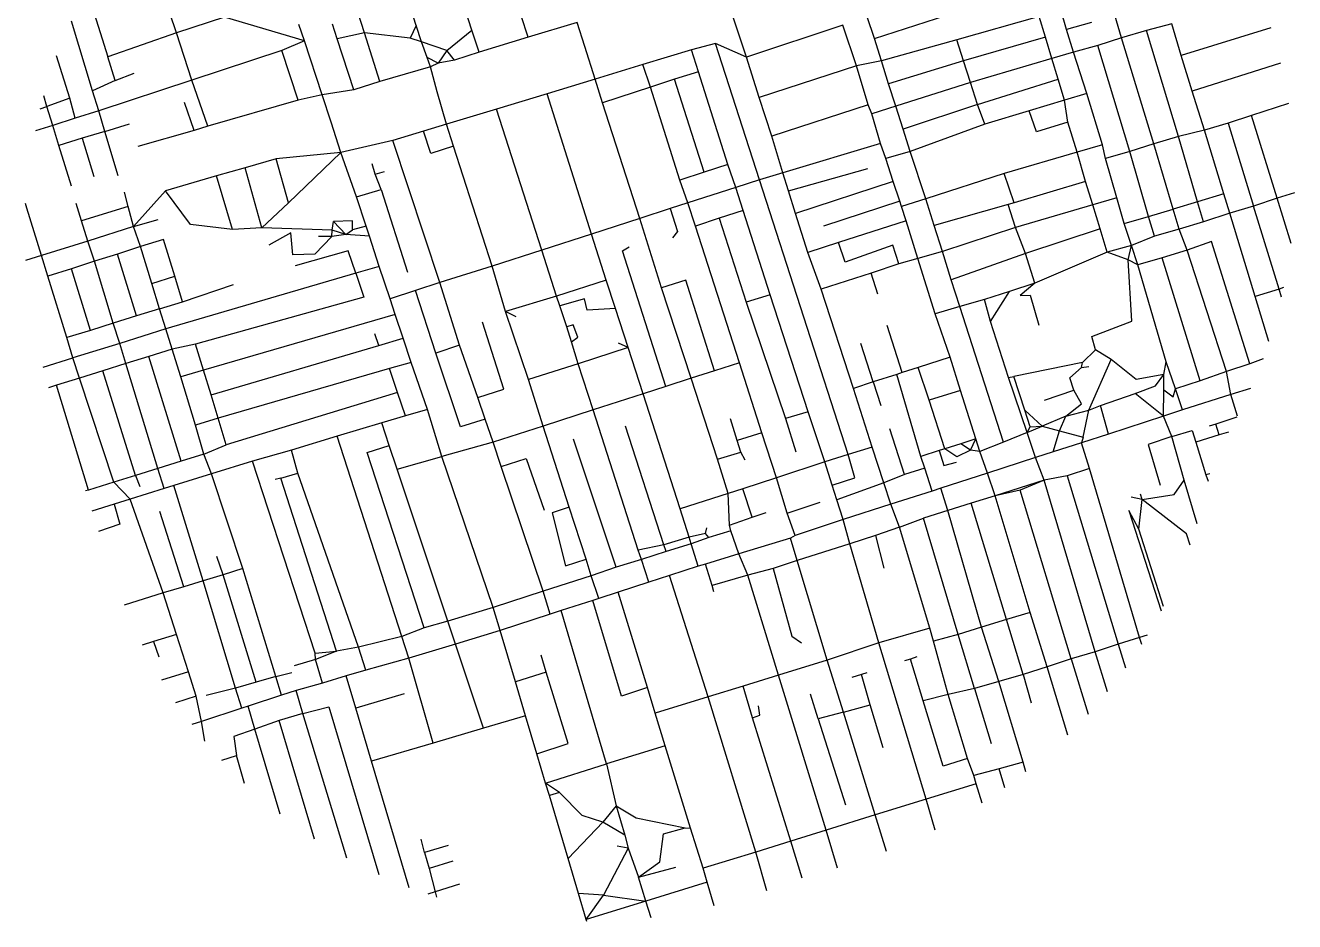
# Model space of a CAD drawing. Header units: metres. Extents: x 625217 to 627740, y 4834707 to 4837393.
# Drawn here: x 625217 to 627740, y 4834707 to 4836488 of the extents above; entities that cross this region are included whole.
import ezdxf

# ---------------------------------------------------------------- set-up
doc = ezdxf.new("R2010")
doc.units = ezdxf.units.M

msp = doc.modelspace()

# ---------------------------------------------------------------- linework, layer by layer
at = {"layer": 'ROADS'}
for points in [[(626104.8, 4836478.2), (626000.6, 4836801.7)], [(625994.4, 4836487.2), (625903.7, 4836771.9)], [(625891.2, 4836472.8), (625830, 4836664.9)], [(625397.7, 4836537.2), (625350.9, 4836522), (625381.1, 4836425.4)], [(626650.5, 4836424.6), (626616.3, 4836528)], [(627287, 4836479.6), (627275.3, 4836518.6)], [(625350.8, 4836357.7), (625309.1, 4836496)], [(625517.9, 4836472.7), (625504.4, 4836512.1)], [(625612.9, 4836504.1), (625517.9, 4836472.7)], [(625772, 4836456.7), (625612.9, 4836504.1)], [(626216.6, 4836463.9), (626203, 4836506.8)], [(626314.1, 4836493.1), (626216.6, 4836463.9)], [(626329.1, 4836445.6), (626314.1, 4836493.1)], [(626905, 4836461.3), (626890.6, 4836504.7)], [(626905, 4836461.3), (627049.2, 4836508)], [(627232.7, 4836505.2), (627069.1, 4836458.7)], [(627245, 4836464), (627232.7, 4836505.2)], [(627336.4, 4836493.2), (627287, 4836479.6)], [(627396.1, 4836462.8), (627383, 4836507.8)], [(625517.9, 4836472.7), (625381.1, 4836425.4)], [(625548.3, 4836378.5), (625517.9, 4836472.7)], [(625772, 4836456.7), (625761.2, 4836489.5)], [(625837.3, 4836460.7), (625827.9, 4836489.7)], [(625891.2, 4836472.8), (625837.3, 4836460.7)], [(625921.8, 4836375.8), (625891.2, 4836472.8)], [(625982.3, 4836462), (625891.2, 4836472.8)], [(625994.4, 4836487.2), (625982.3, 4836462)], [(626004.7, 4836455), (625994.4, 4836487.2)], [(626055, 4836437.6), (626104.8, 4836478.2)], [(626119.5, 4836434.4), (626104.8, 4836478.2)], [(626842.5, 4836488), (626650.5, 4836424.6)], [(626869.6, 4836406.9), (626842.5, 4836488)], [(627300.6, 4836434.3), (627287, 4836479.6)], [(627445.5, 4836477.6), (627396.1, 4836462.8)], [(627496.4, 4836490.6), (627445.5, 4836477.6)], [(627509.6, 4836267), (627445.5, 4836477.6)], [(627514.9, 4836427.6), (627496.4, 4836490.6)], [(627692.7, 4836482.8), (627514.9, 4836427.6)], [(625772, 4836456.7), (625727.5, 4836437.5)], [(625807.6, 4836349.5), (625772, 4836456.7)], [(625870.3, 4836359.4), (625837.3, 4836460.7)], [(626004.7, 4836455), (625982.3, 4836462)], [(626015.8, 4836423.7), (626004.7, 4836455)], [(626055, 4836437.6), (626004.7, 4836455)], [(626216.6, 4836463.9), (626119.5, 4836434.4)], [(626350, 4836380.8), (626329.1, 4836445.6)], [(626589.1, 4836451.8), (626541.3, 4836438.7)], [(626676.6, 4836180.9), (626589.1, 4836451.8)], [(626650.5, 4836424.6), (626589.1, 4836451.8)], [(626918.8, 4836417.2), (626905, 4836461.3)], [(627069.1, 4836458.7), (626918.8, 4836417.2)], [(627081.8, 4836417.1), (627069.1, 4836458.7)], [(627245, 4836464), (627081.8, 4836417.1)], [(627257.8, 4836421.8), (627245, 4836464)], [(627349.1, 4836447.3), (627300.6, 4836434.3)], [(627396.1, 4836462.8), (627349.1, 4836447.3)], [(627412.6, 4836236.9), (627349.1, 4836447.3)], [(627460.3, 4836252.4), (627396.1, 4836462.8)], [(625305.6, 4836343), (625279.4, 4836426.8)], [(625395.8, 4836377.8), (625381.1, 4836425.4)], [(625727.5, 4836437.5), (625548.3, 4836378.5)], [(625759.6, 4836339.2), (625727.5, 4836437.5)], [(626022.4, 4836404.9), (626015.8, 4836423.7)], [(626037.8, 4836412.3), (626015.8, 4836423.7)], [(626055, 4836437.6), (626037.8, 4836412.3)], [(626070.4, 4836418.6), (626037.8, 4836412.3)], [(626070.4, 4836418.6), (626055, 4836437.6)], [(626119.5, 4836434.4), (626070.4, 4836418.6)], [(626541.3, 4836438.7), (626444.9, 4836410.1)], [(626555.2, 4836395.6), (626541.3, 4836438.7)], [(626676.1, 4836344.4), (626650.5, 4836424.6)], [(626918.8, 4836417.2), (626869.6, 4836406.9)], [(626933.1, 4836371.6), (626918.8, 4836417.2)], [(627081.8, 4836417.1), (626933.1, 4836371.6)], [(627096, 4836373.8), (627081.8, 4836417.1)], [(627257.8, 4836421.8), (627096, 4836373.8)], [(627300.6, 4836434.3), (627257.8, 4836421.8)], [(627270.1, 4836380.6), (627257.8, 4836421.8)], [(627327.4, 4836352), (627300.6, 4836434.3)], [(627536.7, 4836356.7), (627514.9, 4836427.6)], [(625395.8, 4836377.8), (625433.8, 4836392.7)], [(626022.4, 4836404.9), (625921.8, 4836375.8)], [(626037.8, 4836412.3), (626022.4, 4836404.9)], [(626035.8, 4836355.8), (626022.4, 4836404.9)], [(626444.9, 4836410.1), (626350, 4836380.8)], [(626460.1, 4836365.1), (626444.9, 4836410.1)], [(626555.2, 4836395.6), (626507.9, 4836380.4)], [(626613.9, 4836211.1), (626555.2, 4836395.6)], [(626869.6, 4836406.9), (626676.1, 4836344.4)], [(626892.6, 4836329.8), (626869.6, 4836406.9)], [(627712.4, 4836412.8), (627536.7, 4836356.7)], [(625395.8, 4836377.8), (625350.8, 4836357.7)], [(625548.3, 4836378.5), (625363.3, 4836317.8)], [(625580, 4836287.1), (625548.3, 4836378.5)], [(625921.8, 4836375.8), (625870.3, 4836359.4)], [(626350, 4836380.8), (626254.4, 4836351.9)], [(626364.8, 4836333.7), (626350, 4836380.8)], [(626507.9, 4836380.4), (626460.1, 4836365.1)], [(626566.6, 4836195.6), (626507.9, 4836380.4)], [(626947.5, 4836326.8), (626933.1, 4836371.6)], [(627096, 4836373.8), (626947.5, 4836326.8)], [(627110.1, 4836330.6), (627096, 4836373.8)], [(627110.1, 4836330.6), (627270.1, 4836380.6)], [(627282.9, 4836338.9), (627270.1, 4836380.6)], [(625260.2, 4836326.5), (625253.8, 4836347.3)], [(625305.6, 4836343), (625260.2, 4836326.5)], [(625316.6, 4836302.9), (625305.6, 4836343)], [(625363.3, 4836317.8), (625350.8, 4836357.7)], [(625807.6, 4836349.5), (625759.6, 4836339.2)], [(625870.3, 4836359.4), (625807.6, 4836349.5)], [(625825, 4836295.5), (625807.6, 4836349.5)], [(626054.3, 4836291.2), (626035.8, 4836355.8)], [(626254.4, 4836351.9), (626153.7, 4836321.4)], [(626342.7, 4836073), (626254.4, 4836351.9)], [(626460.1, 4836365.1), (626364.8, 4836333.7)], [(626518.4, 4836179.7), (626460.1, 4836365.1)], [(626701.1, 4836267.4), (626676.1, 4836344.4)], [(627327.4, 4836352), (627282.9, 4836338.9)], [(627358.3, 4836250.5), (627327.4, 4836352)], [(627561.4, 4836279.2), (627536.7, 4836356.7)], [(625246.8, 4836321.7), (625260.2, 4836326.5)], [(625271.8, 4836288.6), (625260.2, 4836326.5)], [(625363.3, 4836317.8), (625316.6, 4836302.9)], [(625375.2, 4836276.9), (625363.3, 4836317.8)], [(625553.1, 4836278.8), (625533.6, 4836334.2)], [(625759.6, 4836339.2), (625580, 4836287.1)], [(626153.7, 4836321.4), (626054.3, 4836291.2)], [(626243.9, 4836040.9), (626153.7, 4836321.4)], [(626438.9, 4836104), (626364.8, 4836333.7)], [(626892.6, 4836329.8), (626701.1, 4836267.4)], [(626899.8, 4836312), (626892.6, 4836329.8)], [(626947.5, 4836326.8), (626899.8, 4836312)], [(626962.4, 4836281.6), (626947.5, 4836326.8)], [(627110.1, 4836330.6), (626962.4, 4836281.6)], [(627124.4, 4836291.3), (627110.1, 4836330.6)], [(627212.8, 4836317.5), (627124.4, 4836291.3)], [(627282.9, 4836338.9), (627212.8, 4836317.5)], [(627289.7, 4836295), (627227.2, 4836276.4), (627212.8, 4836317.5)], [(627289.7, 4836295), (627282.9, 4836338.9)], [(627728.1, 4836332.7), (627654.6, 4836308.6)], [(625316.6, 4836302.9), (625271.8, 4836288.6)], [(625375.2, 4836276.9), (625424.2, 4836291.9)], [(625844.4, 4836234.8), (625825, 4836295.5)], [(626054.3, 4836291.2), (626008.8, 4836277.7)], [(626068.3, 4836247.3), (626054.3, 4836291.2)], [(626917.3, 4836253.1), (626899.8, 4836312)], [(627124.4, 4836291.3), (626976, 4836237.1)], [(627308, 4836235.7), (627289.7, 4836295)], [(627608, 4836293.5), (627561.4, 4836279.2)], [(627654.6, 4836308.6), (627608, 4836293.5)], [(627608, 4836293.5), (627658.3, 4836128.6)], [(627705.8, 4836144.3), (627654.6, 4836308.6)], [(625271.8, 4836288.6), (625237.3, 4836278)], [(625284.1, 4836249.2), (625271.8, 4836288.6)], [(625375.2, 4836276.9), (625330.2, 4836263.4)], [(625402.1, 4836188.8), (625375.2, 4836276.9)], [(625553.1, 4836278.8), (625440.9, 4836246.7)], [(625580, 4836287.1), (625553.1, 4836278.8)], [(626008.8, 4836277.7), (625947.6, 4836259.1)], [(626068.3, 4836247.3), (626023.3, 4836232.9), (626008.8, 4836277.7)], [(626722.7, 4836194.7), (626701.1, 4836267.4)], [(626976, 4836237.1), (626962.4, 4836281.6)], [(627509.6, 4836267), (627460.3, 4836252.4)], [(627561.4, 4836279.2), (627509.6, 4836267)], [(627547.2, 4836137), (627509.6, 4836267)], [(627599.4, 4836153.1), (627561.4, 4836279.2)], [(625330.2, 4836263.4), (625284.1, 4836249.2)], [(625309.3, 4836168.2), (625284.1, 4836249.2)], [(625330.2, 4836263.4), (625353.6, 4836187.2)], [(625947.6, 4836259.1), (625844.4, 4836234.8)], [(626041.5, 4835976.5), (625947.6, 4836259.1)], [(626145, 4836009.1), (626068.3, 4836247.3)], [(626917.3, 4836253.1), (626722.7, 4836194.7)], [(626927.8, 4836223), (626917.3, 4836253.1)], [(627358.3, 4836250.5), (627308, 4836235.7)], [(627364.3, 4836223), (627358.3, 4836250.5)], [(627460.3, 4836252.4), (627412.6, 4836236.9)], [(627498.6, 4836122.5), (627460.3, 4836252.4)], [(625715.8, 4836222.1), (625654.1, 4836204.7)], [(625844.4, 4836234.8), (625715.8, 4836222.1)], [(625740.5, 4836134.9), (625715.8, 4836222.1)], [(625740.5, 4836134.9), (625844.4, 4836234.8)], [(625875.6, 4836146.8), (625844.4, 4836234.8)], [(626976, 4836237.1), (626927.8, 4836223)], [(626942, 4836177.3), (626927.8, 4836223)], [(627007, 4836142.7), (626976, 4836237.1)], [(627308, 4836235.7), (627163.2, 4836193.2)], [(627324.6, 4836177.4), (627308, 4836235.7)], [(627412.6, 4836236.9), (627364.3, 4836223)], [(627386.7, 4836144.8), (627364.3, 4836223)], [(627450.1, 4836108.1), (627412.6, 4836236.9)], [(625597.6, 4836188.6), (625496, 4836158.5)], [(625654.1, 4836204.7), (625597.6, 4836188.6)], [(625629.1, 4836081.7), (625597.6, 4836188.6)], [(625687.1, 4836085.2), (625654.1, 4836204.7)], [(625912.9, 4836192), (625906.9, 4836212.6)], [(625912.9, 4836192), (625931.4, 4836197.4)], [(625924.7, 4836161.4), (625912.9, 4836192)], [(626566.6, 4836195.6), (626518.4, 4836179.7)], [(626613.9, 4836211.1), (626566.6, 4836195.6)], [(626629.4, 4836165.4), (626613.9, 4836211.1)], [(626722.7, 4836194.7), (626676.6, 4836180.9)], [(626734, 4836158.7), (626722.7, 4836194.7)], [(626734, 4836158.7), (626892, 4836203.2)], [(627163.2, 4836193.2), (627007, 4836142.7)], [(627182.5, 4836134.8), (627163.2, 4836193.2)], [(626534.3, 4836134.8), (626518.4, 4836179.7)], [(626629.4, 4836165.4), (626534.3, 4836134.8)], [(626676.6, 4836180.9), (626629.4, 4836165.4)], [(626644.3, 4836119.5), (626629.4, 4836165.4)], [(626852.8, 4835634.9), (626676.6, 4836180.9)], [(626942, 4836177.3), (626748, 4836113.7)], [(626955.3, 4836138.5), (626942, 4836177.3)], [(627324.6, 4836177.4), (627182.5, 4836134.8)], [(627339.1, 4836131.2), (627324.6, 4836177.4)], [(625421.9, 4836127.7), (625414.6, 4836156)], [(625496, 4836158.5), (625432.3, 4836088.1)], [(625629.1, 4836081.7), (625545.9, 4836091.8), (625496, 4836158.5)], [(625875.6, 4836146.8), (625924.7, 4836161.4)], [(625894.9, 4836088.4), (625875.6, 4836146.8)], [(625924.7, 4836161.4), (625977.1, 4835997.5)], [(626748, 4836113.7), (626734, 4836158.7)], [(626955.3, 4836138.5), (626803.6, 4836088.8)], [(626958.7, 4836128), (626955.3, 4836138.5)], [(627007, 4836142.7), (626958.7, 4836128)], [(627023.7, 4836090.1), (627007, 4836142.7)], [(627386.7, 4836144.8), (627339.1, 4836131.2)], [(627401.7, 4836093.9), (627386.7, 4836144.8)], [(627599.4, 4836153.1), (627547.2, 4836137)], [(627611.5, 4836114.5), (627599.4, 4836153.1)], [(627705.8, 4836144.3), (627658.3, 4836128.6)], [(627740.2, 4836154.9), (627705.8, 4836144.3)], [(627733.1, 4836054.3), (627705.8, 4836144.3)], [(625220.1, 4836124.5), (625217.4, 4836133.4)], [(625249.4, 4836030.4), (625220.1, 4836124.5)], [(625329.1, 4836099.3), (625318.6, 4836133.6)], [(625421.9, 4836127.7), (625329.1, 4836099.3)], [(625432.3, 4836088.1), (625421.9, 4836127.7)], [(625687.1, 4836085.2), (625740.5, 4836134.9)], [(626498.8, 4836123.8), (626438.9, 4836104)], [(626534.3, 4836134.8), (626498.8, 4836123.8)], [(626498.8, 4836123.8), (626513.9, 4836078), (626503.8, 4836065.5)], [(626549.1, 4836088.9), (626534.3, 4836134.8)], [(626644.3, 4836119.5), (626596.5, 4836104.2)], [(626697.5, 4835952.5), (626644.3, 4836119.5)], [(626772.8, 4836036.4), (626748, 4836113.7)], [(626967.9, 4836099.1), (626958.7, 4836128)], [(627170.7, 4836131.4), (627023.7, 4836090.1)], [(627182.5, 4836134.8), (627170.7, 4836131.4)], [(627185.5, 4836086), (627170.7, 4836131.4)], [(627339.1, 4836131.2), (627185.5, 4836086)], [(627353.7, 4836083.5), (627339.1, 4836131.2)], [(627450.1, 4836108.1), (627498.6, 4836122.5)], [(627547.2, 4836137), (627498.6, 4836122.5)], [(627510.9, 4836082.9), (627498.6, 4836122.5)], [(627559, 4836097.2), (627547.2, 4836137)], [(627611.5, 4836114.5), (627559, 4836097.2)], [(627658.3, 4836128.6), (627611.5, 4836114.5)], [(627661.8, 4835948.9), (627611.5, 4836114.5)], [(627709.4, 4835963.5), (627658.3, 4836128.6)], [(625341.4, 4836058.6), (625329.1, 4836099.3)], [(625432.3, 4836088.1), (625341.4, 4836058.6)], [(625432.3, 4836088.1), (625481.7, 4836101.7)], [(625446.2, 4836047.9), (625432.3, 4836088.1)], [(625827.2, 4836080.4), (625829.6, 4836098.1)], [(625867.7, 4836081.2), (625867.8, 4836099.2), (625829.6, 4836098.1)], [(625854.7, 4836071.9), (625829.6, 4836098.1)], [(625894.9, 4836088.4), (625867.7, 4836081.2)], [(625901.4, 4836069), (625894.9, 4836088.4)], [(626438.9, 4836104), (626342.7, 4836073)], [(626481.6, 4835966), (626438.9, 4836104)], [(626596.5, 4836104.2), (626549.1, 4836088.9)], [(626637, 4835817.3), (626549.1, 4836088.9)], [(626596.5, 4836104.2), (626650, 4835937.3)], [(626967.9, 4836099.1), (626833.9, 4836056.3)], [(626991.4, 4836024.6), (626967.9, 4836099.1)], [(627040.5, 4836038.1), (627023.7, 4836090.1)], [(627401.7, 4836093.9), (627450.1, 4836108.1)], [(627416, 4836050), (627401.7, 4836093.9)], [(627461.8, 4836068.5), (627450.1, 4836108.1)], [(627559, 4836097.2), (627510.9, 4836082.9)], [(625687.1, 4836085.2), (625629.1, 4836081.7)], [(625827.2, 4836080.4), (625687.1, 4836085.2)], [(625826.6, 4836068.1), (625792.7, 4836032.7), (625748.8, 4836031.6), (625744.8, 4836075.5), (625701.6, 4836051.1)], [(625826.6, 4836068.1), (625800.2, 4836067.9)], [(625826.6, 4836068.1), (625827.2, 4836080.4)], [(625854.7, 4836071.9), (625826.6, 4836068.1)], [(625854.7, 4836071.9), (625827.2, 4836080.4)], [(625854.7, 4836071.9), (625867.7, 4836081.2)], [(625901.4, 4836069), (625854.7, 4836071.9)], [(625920.9, 4836008.6), (625901.4, 4836069)], [(626342.7, 4836073), (626243.9, 4836040.9)], [(626371.7, 4835981.5), (626342.7, 4836073)], [(627185.5, 4836086), (627040.5, 4836038.1)], [(627205.5, 4836034.5), (627185.5, 4836086)], [(627353.7, 4836083.5), (627205.5, 4836034.5)], [(627367.6, 4836036.7), (627353.7, 4836083.5)], [(627461.8, 4836068.5), (627416, 4836050)], [(627510.9, 4836082.9), (627461.8, 4836068.5)], [(627526.6, 4836041), (627510.9, 4836082.9)], [(625341.4, 4836058.6), (625249.4, 4836030.4)], [(625354.5, 4836018.8), (625341.4, 4836058.6)], [(625446.2, 4836047.9), (625400.6, 4836033)], [(625514.4, 4835989), (625492.2, 4836061.8), (625446.2, 4836047.9)], [(625468.7, 4835974.9), (625446.2, 4836047.9)], [(625874.5, 4835995.3), (625858.8, 4836039.9), (625753.6, 4836010.1)], [(626243.9, 4836040.9), (626145, 4836009.1)], [(626273.2, 4835949.4), (626243.9, 4836040.9)], [(626490.7, 4835770.2), (626404.5, 4836039.4), (626417.5, 4836047.8)], [(626833.9, 4836056.3), (626772.8, 4836036.4)], [(626953.4, 4836013.7), (626941.8, 4836050.9), (626846.9, 4836017), (626833.9, 4836056.3)], [(627040.5, 4836038.1), (626991.4, 4836024.6)], [(627057.5, 4835981.8), (627040.5, 4836038.1)], [(627416, 4836050), (627367.6, 4836036.7)], [(627409.2, 4836021.6), (627416, 4836050)], [(627428.5, 4836011.5), (627416, 4836050)], [(627526.6, 4836041), (627476.7, 4836025.6)], [(627651.4, 4835815.3), (627575.3, 4836057.9), (627526.6, 4836041)], [(627604.7, 4835799.8), (627526.6, 4836041)], [(625249.4, 4836030.4), (625217.7, 4836020.6)], [(625262, 4835989.4), (625249.4, 4836030.4)], [(625354.5, 4836018.8), (625308.9, 4836003.8)], [(625400.6, 4836033), (625354.5, 4836018.8)], [(625392.2, 4835895.6), (625354.5, 4836018.8)], [(625438.4, 4835910.3), (625400.6, 4836033)], [(626799.3, 4835963.6), (626772.8, 4836036.4)], [(626953.4, 4836013.7), (626898.5, 4835995)], [(626991.4, 4836024.6), (626953.4, 4836013.7)], [(627026, 4835914.4), (626991.4, 4836024.6)], [(627205.5, 4836034.5), (627057.5, 4835981.8)], [(627224.1, 4835975.5), (627205.5, 4836034.5)], [(627367.6, 4836036.7), (627224.1, 4835975.5)], [(627344.3, 4835843.1), (627337, 4835869.2), (627416.8, 4835899.7), (627409.2, 4836021.6)], [(627409.2, 4836021.6), (627367.6, 4836036.7)], [(627428.5, 4836011.5), (627409.2, 4836021.6)], [(627476.7, 4836025.6), (627428.5, 4836011.5)], [(627552.4, 4835781.5), (627476.7, 4836025.6)], [(625308.9, 4836003.8), (625262, 4835989.4)], [(625299.6, 4835867.2), (625262, 4835989.4)], [(625346.6, 4835881.3), (625308.9, 4836003.8)], [(625468.7, 4835974.9), (625514.4, 4835989)], [(625874.5, 4835995.3), (625496.8, 4835884.6)], [(625529.7, 4835938.5), (625514.4, 4835989)], [(625874.5, 4835995.3), (625890.1, 4835947.3), (625555.8, 4835853.9)], [(625920.9, 4836008.6), (625874.5, 4835995.3)], [(625942.6, 4835944.5), (625920.9, 4836008.6)], [(626145, 4836009.1), (626041.5, 4835976.5)], [(626172, 4835918.9), (626145, 4836009.1)], [(626898.5, 4835995), (626799.3, 4835963.6)], [(626911.7, 4835953.3), (626898.5, 4835995)], [(627485.1, 4835819.1), (627428.5, 4836011.5)], [(625484.3, 4835924.6), (625468.7, 4835974.9)], [(625529.7, 4835938.5), (625631.3, 4835972.5)], [(626041.5, 4835976.5), (625992.6, 4835960.6)], [(626080.5, 4835851.9), (626041.5, 4835976.5)], [(626371.7, 4835981.5), (626273.2, 4835949.4)], [(626390.1, 4835925), (626371.7, 4835981.5)], [(626587, 4835801.3), (626530.4, 4835981.3), (626481.6, 4835966)], [(626541, 4835786.4), (626481.6, 4835966)], [(626863.3, 4835765.8), (626799.3, 4835963.6)], [(627074.6, 4835929), (627057.5, 4835981.8)], [(627224.1, 4835975.5), (627173.3, 4835958.8)], [(627224.1, 4835975.5), (627194.8, 4835951.1), (627214.3, 4835951.3), (627231.8, 4835892.1)], [(627709.4, 4835963.5), (627661.8, 4835948.9)], [(627718.4, 4835966.7), (627709.4, 4835963.5)], [(627714.2, 4835947.7), (627709.4, 4835963.5)], [(625484.3, 4835924.6), (625529.7, 4835938.5)], [(625992.6, 4835960.6), (625942.6, 4835944.5)], [(625952.7, 4835913.1), (625942.6, 4835944.5)], [(626033.3, 4835836.2), (625992.6, 4835960.6)], [(626273.2, 4835949.4), (626172, 4835918.9)], [(626280, 4835930), (626273.2, 4835949.4)], [(626390.1, 4835925), (626333.8, 4835922), (626328.9, 4835944.5), (626280, 4835930)], [(626697.5, 4835952.5), (626650, 4835937.3)], [(626650, 4835937.3), (626728.1, 4835706.3)], [(626773.6, 4835719.7), (626697.5, 4835952.5)], [(627123.7, 4835942.6), (627074.6, 4835929)], [(627173.3, 4835958.8), (627123.7, 4835942.6)], [(627135.8, 4835899.2), (627123.7, 4835942.6)], [(627135.8, 4835899.2), (627173.3, 4835958.8)], [(627689.2, 4835859.5), (627661.8, 4835948.9)], [(625484.3, 4835924.6), (625438.4, 4835910.3)], [(625496.8, 4835884.6), (625484.3, 4835924.6)], [(625952.7, 4835913.1), (625571.7, 4835802.5)], [(625968.5, 4835866.1), (625952.7, 4835913.1)], [(626217.2, 4835783.7), (626172, 4835918.9)], [(626192.9, 4835908.4), (626172, 4835918.9)], [(626293.4, 4835888.5), (626280, 4835930)], [(626415.4, 4835847.2), (626390.1, 4835925)], [(627074.6, 4835929), (627026, 4835914.4)], [(627055.3, 4835828), (627026, 4835914.4)], [(627161.8, 4835659.6), (627074.6, 4835929)], [(625392.2, 4835895.6), (625346.6, 4835881.3)], [(625438.4, 4835910.3), (625392.2, 4835895.6)], [(625405, 4835855.4), (625392.2, 4835895.6)], [(626117, 4835748.3), (626168.7, 4835764.4), (626125.9, 4835898)], [(626302.9, 4835858.7), (626315.4, 4835868.3), (626306.1, 4835892.3), (626293.4, 4835888.5)], [(626302.9, 4835858.7), (626293.4, 4835888.5)], [(626960.2, 4835797.8), (626930.2, 4835891.4)], [(627171.4, 4835787.8), (627135.8, 4835899.2)], [(625346.6, 4835881.3), (625299.6, 4835867.2)], [(625311.9, 4835827.2), (625299.6, 4835867.2)], [(625496.8, 4835884.6), (625405, 4835855.4)], [(625509.3, 4835843.9), (625496.8, 4835884.6)], [(625920, 4835851.3), (625912.3, 4835874.8)], [(625920, 4835851.3), (625968.5, 4835866.1)], [(625984.5, 4835818), (625968.5, 4835866.1)], [(625405, 4835855.4), (625311.9, 4835827.2)], [(625417, 4835815.7), (625405, 4835855.4)], [(625509.3, 4835843.9), (625463, 4835829.6)], [(625555.8, 4835853.9), (625509.3, 4835843.9)], [(625526.3, 4835789.2), (625509.3, 4835843.9)], [(625571.7, 4835802.5), (625555.8, 4835853.9)], [(625586.9, 4835753.3), (625920, 4835851.3)], [(626080.5, 4835851.9), (626033.3, 4835836.2)], [(626131.4, 4835704.8), (626082.1, 4835690.1), (626033.3, 4835836.2)], [(626117, 4835748.3), (626080.5, 4835851.9)], [(626316.5, 4835815.3), (626302.9, 4835858.7)], [(626415.4, 4835847.2), (626316.5, 4835815.3)], [(626415.4, 4835847.2), (626396.6, 4835856.2)], [(626445.3, 4835755.4), (626415.4, 4835847.2)], [(626902.8, 4835779), (626878.1, 4835855.6)], [(627318.5, 4835817.8), (627344.3, 4835843.1)], [(627375.8, 4835823.8), (627344.3, 4835843.1)], [(625252.5, 4835808.4), (625311.9, 4835827.2)], [(625325.2, 4835786.7), (625311.9, 4835827.2)], [(625417, 4835815.7), (625371.2, 4835800.9)], [(625463, 4835829.6), (625417, 4835815.7)], [(625480.8, 4835607.3), (625417, 4835815.7)], [(625527, 4835621.9), (625463, 4835829.6)], [(625984.5, 4835818), (625941.4, 4835805.6)], [(626016.4, 4835724.2), (625984.5, 4835818)], [(626316.5, 4835815.3), (626217.2, 4835783.7)], [(626346.2, 4835723.7), (626316.5, 4835815.3)], [(626637, 4835817.3), (626587, 4835801.3)], [(626681.2, 4835678.1), (626637, 4835817.3)], [(627055.3, 4835828), (626992, 4835807.7)], [(627075.9, 4835762), (627055.3, 4835828)], [(627318.5, 4835817.8), (627182.4, 4835790.2)], [(627316.9, 4835807.6), (627318.5, 4835817.8)], [(627331.5, 4835723.2), (627375.8, 4835823.8)], [(627480.2, 4835793.8), (627425.5, 4835784.2), (627375.8, 4835823.8)], [(627480.2, 4835793.8), (627485.1, 4835819.1)], [(627503.3, 4835765.7), (627485.1, 4835819.1)], [(627651.4, 4835815.3), (627604.7, 4835799.8)], [(627678, 4835825.2), (627651.4, 4835815.3)], [(625325.2, 4835786.7), (625279.1, 4835772.5)], [(625371.2, 4835800.9), (625325.2, 4835786.7)], [(625393.3, 4835580), (625325.2, 4835786.7)], [(625436.5, 4835593.5), (625371.2, 4835800.9)], [(625571.7, 4835802.5), (625526.3, 4835789.2)], [(625555.6, 4835693.2), (625526.3, 4835789.2)], [(625586.9, 4835753.3), (625571.7, 4835802.5)], [(625941.4, 4835805.6), (625600.6, 4835706.8)], [(625956.9, 4835757.8), (625941.4, 4835805.6)], [(626541, 4835786.4), (626490.7, 4835770.2)], [(626587, 4835801.3), (626541, 4835786.4)], [(626593, 4835625.3), (626541, 4835786.4)], [(626949.5, 4835793.7), (626902.8, 4835779)], [(626960.2, 4835797.8), (626949.5, 4835793.7)], [(626997.5, 4835631.2), (626949.5, 4835793.7)], [(626992, 4835807.7), (626960.2, 4835797.8)], [(627014, 4835742.7), (626992, 4835807.7)], [(627171.4, 4835787.8), (627182.4, 4835790.2)], [(627208.4, 4835678.4), (627171.4, 4835787.8)], [(627204, 4835722.7), (627182.4, 4835790.2)], [(627301.4, 4835763), (627293.6, 4835787.1), (627316.9, 4835807.6)], [(627316.9, 4835807.6), (627331, 4835809.5)], [(627423.5, 4835756.3), (627463.7, 4835771.2), (627480.2, 4835793.8)], [(627480.3, 4835763.5), (627480.2, 4835793.8)], [(627604.7, 4835799.8), (627552.4, 4835781.5)], [(627613.2, 4835753.9), (627604.7, 4835799.8)], [(625279.1, 4835772.5), (625263.6, 4835767.7)], [(625343.1, 4835564.3), (625279.1, 4835772.5)], [(626246.9, 4835691.4), (626217.2, 4835783.7)], [(626490.7, 4835770.2), (626445.3, 4835755.4)], [(626902.8, 4835779), (626863.3, 4835765.8)], [(626900.7, 4835649.3), (626863.3, 4835765.8)], [(626902.8, 4835779), (626918, 4835732.4)], [(627075.9, 4835762), (627014, 4835742.7)], [(627106.5, 4835666), (627075.9, 4835762)], [(627242.8, 4835742.9), (627301.4, 4835763)], [(627285.5, 4835710.8), (627316.8, 4835735.4), (627301.4, 4835763)], [(627479.4, 4835710.9), (627480.3, 4835763.5)], [(627480.3, 4835763.5), (627498.5, 4835749.7), (627503.3, 4835765.7)], [(627552.4, 4835781.5), (627503.3, 4835765.7)], [(627517.2, 4835723.5), (627503.3, 4835765.7)], [(627652.8, 4835766.2), (627613.2, 4835753.9)], [(625600.6, 4835706.8), (625586.9, 4835753.3)], [(625956.9, 4835757.8), (625616.5, 4835653.9)], [(625973, 4835711.7), (625956.9, 4835757.8)], [(626131.4, 4835704.8), (626117, 4835748.3)], [(626445.3, 4835755.4), (626346.2, 4835723.7)], [(626518.7, 4835526.9), (626445.3, 4835755.4)], [(627044.8, 4835646.4), (627014, 4835742.7)], [(627354.7, 4835732.1), (627423.5, 4835756.3)], [(627479.4, 4835710.9), (627423.5, 4835756.3)], [(627613.2, 4835753.9), (627517.2, 4835723.5)], [(627626.5, 4835711.3), (627613.2, 4835753.9)], [(625973, 4835711.7), (625925.8, 4835697.5)], [(626016.4, 4835724.2), (625973, 4835711.7)], [(626044.9, 4835631.1), (626016.4, 4835724.2)], [(626346.2, 4835723.7), (626246.9, 4835691.4)], [(626435.5, 4835445.1), (626346.2, 4835723.7)], [(626773.6, 4835719.7), (626728.1, 4835706.3)], [(626806.2, 4835620.3), (626773.6, 4835719.7)], [(627214.3, 4835689.8), (627204, 4835722.7)], [(627238.5, 4835690.9), (627204, 4835722.7)], [(627285.5, 4835710.8), (627238.5, 4835690.9)], [(627272.8, 4835681.8), (627285.5, 4835710.8)], [(627285.5, 4835710.8), (627331.5, 4835723.2)], [(627319.9, 4835669.1), (627331.5, 4835723.2)], [(627331.5, 4835723.2), (627354.7, 4835732.1)], [(627370.2, 4835675.6), (627354.7, 4835732.1)], [(627479.4, 4835710.9), (627370.2, 4835675.6)], [(627517.2, 4835723.5), (627479.4, 4835710.9)], [(627496.4, 4835670.4), (627479.4, 4835710.9)], [(625600.6, 4835706.8), (625555.6, 4835693.2)], [(625572.1, 4835635.8), (625555.6, 4835693.2)], [(625616.5, 4835653.9), (625600.6, 4835706.8)], [(625925.8, 4835697.5), (625837, 4835671)], [(625940.3, 4835652.7), (625925.8, 4835697.5)], [(626147.1, 4835659.6), (626131.4, 4835704.8)], [(626246.9, 4835691.4), (626147.1, 4835659.6)], [(626298.5, 4835530.1), (626246.9, 4835691.4)], [(626486.4, 4835455.7), (626410.5, 4835691.5)], [(626632.5, 4835662.5), (626618.8, 4835705.6)], [(626728.1, 4835706.3), (626748.9, 4835640.3)], [(626965, 4835594.9), (626935.7, 4835686.1)], [(627208.4, 4835678.4), (627238.5, 4835690.9)], [(627208.4, 4835678.4), (627214.3, 4835689.8)], [(627214.3, 4835689.8), (627238.5, 4835690.9)], [(627238.5, 4835690.9), (627272.8, 4835681.8)], [(627583.7, 4835695), (627570.5, 4835690.9)], [(627625.2, 4835708.9), (627583.7, 4835695)], [(627590.3, 4835673.8), (627583.7, 4835695)], [(625837, 4835671), (625746.1, 4835643.8)], [(625965.9, 4835273.2), (625837, 4835671)], [(626147.1, 4835659.6), (626044.9, 4835631.1)], [(626163.2, 4835610.9), (626147.1, 4835659.6)], [(626391.5, 4835410.9), (626307.2, 4835665.6)], [(626681.2, 4835678.1), (626632.5, 4835662.5)], [(626639.2, 4835639.5), (626632.5, 4835662.5)], [(626710.5, 4835588.6), (626681.2, 4835678.1)], [(627106.5, 4835666), (627076.7, 4835656.4)], [(627095.9, 4835643.7), (627106.5, 4835666)], [(627114.5, 4835641.1), (627106.5, 4835666)], [(627161.8, 4835659.6), (627114.5, 4835641.1)], [(627208.4, 4835678.4), (627161.8, 4835659.6)], [(627225.1, 4835629.2), (627208.4, 4835678.4)], [(627260, 4835640.3), (627272.8, 4835681.8)], [(627272.8, 4835681.8), (627319.9, 4835669.1)], [(627370.2, 4835675.6), (627316.9, 4835658.4)], [(627319.9, 4835669.1), (627316.9, 4835658.4)], [(627496.4, 4835670.4), (627449.2, 4835654.9), (627473, 4835574)], [(627496.4, 4835670.4), (627536.9, 4835682.9), (627543.9, 4835659.6)], [(627520.4, 4835583.7), (627496.4, 4835670.4)], [(627590.3, 4835673.8), (627543.9, 4835659.6)], [(627543.9, 4835659.6), (627563.6, 4835594.2)], [(627608.7, 4835679.5), (627590.3, 4835673.8)], [(625572.1, 4835635.8), (625527, 4835621.9)], [(625572.1, 4835635.8), (625616.5, 4835653.9)], [(625587.2, 4835596.5), (625572.1, 4835635.8)], [(625746.1, 4835643.8), (625669, 4835621.5)], [(625759.3, 4835598), (625746.1, 4835643.8)], [(626010.3, 4835290.6), (625896.6, 4835639.1), (625940.3, 4835652.7)], [(625956.1, 4835605.6), (625940.3, 4835652.7)], [(626593, 4835625.3), (626639.2, 4835639.5)], [(626648.1, 4835623.7), (626639.2, 4835639.5)], [(626852.8, 4835634.9), (626806.2, 4835620.3)], [(626821.1, 4835574.1), (626866.3, 4835588.6), (626852.8, 4835634.9)], [(626900.7, 4835649.3), (626852.8, 4835634.9)], [(626923.8, 4835578.3), (626900.7, 4835649.3)], [(627033.7, 4835642.6), (626997.5, 4835631.2)], [(627044.8, 4835646.4), (627033.7, 4835642.6)], [(627033.7, 4835642.6), (627043.3, 4835613), (627068.2, 4835619.9)], [(627076.7, 4835656.4), (627044.8, 4835646.4)], [(627095.9, 4835643.7), (627069.1, 4835630.5), (627044.8, 4835646.4)], [(627095.9, 4835643.7), (627076.7, 4835656.4)], [(627114.5, 4835641.1), (627095.9, 4835643.7)], [(627129.6, 4835598.1), (627114.5, 4835641.1)], [(627260, 4835640.3), (627225.1, 4835629.2)], [(627316.9, 4835658.4), (627260, 4835640.3)], [(627332.2, 4835607.4), (627316.9, 4835658.4)], [(625527, 4835621.9), (625480.8, 4835607.3)], [(625669, 4835621.5), (625587.2, 4835596.5)], [(625793.4, 4835240.4), (625669, 4835621.5)], [(625956.1, 4835605.6), (626044.9, 4835631.1)], [(626146.9, 4835331.2), (626044.9, 4835631.1)], [(626163.2, 4835610.9), (626212.5, 4835626.8), (626248.8, 4835524.6)], [(626246.3, 4835363.2), (626163.2, 4835610.9)], [(626614.6, 4835557.3), (626593, 4835625.3)], [(626806.2, 4835620.3), (626710.5, 4835588.6)], [(626821.1, 4835574.1), (626806.2, 4835620.3)], [(627005.1, 4835607.5), (626997.5, 4835631.2)], [(627225.1, 4835629.2), (627129.6, 4835598.1)], [(627242.1, 4835583.7), (627225.1, 4835629.2)], [(625436.5, 4835593.5), (625393.3, 4835580)], [(625480.8, 4835607.3), (625436.5, 4835593.5)], [(625436.5, 4835593.5), (625444.8, 4835571.1)], [(625493.2, 4835567.4), (625480.8, 4835607.3)], [(625587.2, 4835596.5), (625512.2, 4835573.2)], [(625649.6, 4835408.2), (625587.2, 4835596.5)], [(625725.4, 4835588.2), (625713.8, 4835585.1)], [(625725.4, 4835588.2), (625759.3, 4835598)], [(625835.6, 4835243.8), (625725.4, 4835588.2)], [(625879.8, 4835252.3), (625759.3, 4835598)], [(626057.3, 4835303.8), (625956.1, 4835605.6)], [(626710.5, 4835588.6), (626643.3, 4835566.9)], [(626731.7, 4835518.2), (626710.5, 4835588.6)], [(626965, 4835594.9), (626923.8, 4835578.3)], [(627005.1, 4835607.5), (626965, 4835594.9)], [(627019.5, 4835562.3), (627005.1, 4835607.5)], [(627129.6, 4835598.1), (627036.9, 4835567.7)], [(627144.7, 4835552.7), (627129.6, 4835598.1)], [(627242.1, 4835583.7), (627144.7, 4835552.7)], [(627242.1, 4835583.7), (627194.8, 4835563.7)], [(627288.4, 4835592.8), (627242.1, 4835583.7)], [(627343.8, 4835242.8), (627242.1, 4835583.7)], [(627332.2, 4835607.4), (627288.4, 4835592.8)], [(627288.4, 4835592.8), (627389.8, 4835257.8)], [(627432.2, 4835271.5), (627332.2, 4835607.4)], [(627436.9, 4835545.4), (627500.7, 4835555.7), (627520.4, 4835583.7)], [(627546.6, 4835497.4), (627520.4, 4835583.7)], [(627571.8, 4835596.6), (627563.6, 4835594.2)], [(627563.6, 4835594.2), (627568.5, 4835582.1)], [(625343.1, 4835564.3), (625336.8, 4835562.4)], [(625393.3, 4835580), (625343.1, 4835564.3)], [(625425.7, 4835546.4), (625393.3, 4835580)], [(625493.2, 4835567.4), (625425.7, 4835546.4)], [(625512.2, 4835573.2), (625493.2, 4835567.4)], [(625570.5, 4835383.8), (625512.2, 4835573.2)], [(626643.3, 4835566.9), (626614.6, 4835557.3)], [(626661.9, 4835510.7), (626643.3, 4835566.9)], [(626830.5, 4835544.8), (626821.1, 4835574.1)], [(626923.8, 4835578.3), (626830.5, 4835544.8)], [(626937.4, 4835535.9), (626923.8, 4835578.3)], [(627019.5, 4835562.3), (626937.4, 4835535.9)], [(627036.9, 4835567.7), (627019.5, 4835562.3)], [(627050.8, 4835523.6), (627036.9, 4835567.7)], [(627194.8, 4835563.7), (627144.7, 4835552.7)], [(627296.2, 4835228.6), (627194.8, 4835563.7)], [(625393.7, 4835536.3), (625349.6, 4835522.6)], [(625393.7, 4835536.3), (625405.5, 4835496.2), (625362.6, 4835482.1)], [(625425.7, 4835546.4), (625393.7, 4835536.3)], [(625491.4, 4835359.9), (625425.7, 4835546.4)], [(626614.6, 4835557.3), (626518.7, 4835526.9)], [(626616.9, 4835494.8), (626614.6, 4835557.3)], [(626731.7, 4835518.2), (626797, 4835539.9)], [(626842.7, 4835505.5), (626830.5, 4835544.8)], [(626937.4, 4835535.9), (626842.7, 4835505.5)], [(626954.8, 4835490.6), (626937.4, 4835535.9)], [(627097, 4835538.5), (627050.8, 4835523.6)], [(627144.7, 4835552.7), (627097, 4835538.5)], [(627167.3, 4835307.1), (627097, 4835538.5)], [(627214.4, 4835321.2), (627144.7, 4835552.7)], [(627436.9, 4835545.4), (627415.1, 4835550.2)], [(627430.7, 4835486.8), (627436.9, 4835545.4)], [(627436.9, 4835545.4), (627433.7, 4835555.9)], [(627532.3, 4835454.6), (627525.4, 4835477.5), (627436.9, 4835545.4)], [(625532.2, 4835371.8), (625485, 4835521.5)], [(626298.5, 4835530.1), (626264.7, 4835519.2), (626290.9, 4835414), (626331.8, 4835426.6)], [(626331.8, 4835426.6), (626298.5, 4835530.1)], [(626537, 4835470.9), (626518.7, 4835526.9)], [(626616.9, 4835494.8), (626661.9, 4835510.7)], [(626661.9, 4835510.7), (626689.8, 4835519.6)], [(626747.4, 4835474), (626731.7, 4835518.2)], [(626954.8, 4835490.6), (627002.6, 4835508.2)], [(627050.8, 4835523.6), (627002.6, 4835508.2)], [(627071.2, 4835277.4), (627002.6, 4835508.2)], [(627118.1, 4835291.8), (627050.8, 4835523.6)], [(627430.7, 4835486.8), (627410.9, 4835523.8), (627474.8, 4835324.2)], [(626569.5, 4835477.8), (626571.6, 4835489)], [(626619.7, 4835483.2), (626576.2, 4835470)], [(626619.7, 4835483.2), (626616.9, 4835494.8)], [(626635.3, 4835437.8), (626619.7, 4835483.2)], [(626842.7, 4835505.5), (626747.4, 4835474)], [(626856.2, 4835457.6), (626842.7, 4835505.5)], [(626954.8, 4835490.6), (626907.2, 4835474.2)], [(627014.9, 4835289.5), (626954.8, 4835490.6)], [(627479.8, 4835332.9), (627430.7, 4835486.8)], [(626537, 4835470.9), (626486.4, 4835455.7)], [(626541.1, 4835457.5), (626491.1, 4835442.1)], [(626569.5, 4835477.8), (626537, 4835470.9)], [(626541.1, 4835457.5), (626537, 4835470.9)], [(626576.2, 4835470), (626541.1, 4835457.5)], [(626554.8, 4835412.8), (626541.1, 4835457.5)], [(626576.2, 4835470), (626569.5, 4835477.8)], [(626737.9, 4835468.6), (626635.3, 4835437.8)], [(626747.4, 4835474), (626737.9, 4835468.6)], [(626751.2, 4835424.1), (626737.9, 4835468.6)], [(626856.2, 4835457.6), (626751.2, 4835424.1)], [(626907.2, 4835474.2), (626856.2, 4835457.6)], [(626913.6, 4835260.4), (626856.2, 4835457.6)], [(626907.2, 4835474.2), (626923.7, 4835409)], [(625610.3, 4835395.8), (625598.1, 4835432.1)], [(626486.4, 4835455.7), (626435.5, 4835445.1)], [(626441.9, 4835426.2), (626435.5, 4835445.1)], [(626491.1, 4835442.1), (626441.9, 4835426.2)], [(626491.1, 4835442.1), (626486.4, 4835455.7)], [(626635.3, 4835437.8), (626569.5, 4835417.3)], [(626653.5, 4835394.8), (626635.3, 4835437.8)], [(625649.6, 4835408.2), (625610.3, 4835395.8)], [(625715.3, 4835193.8), (625649.6, 4835408.2)], [(626342.2, 4835394.1), (626331.8, 4835426.6)], [(626391.5, 4835410.9), (626342.2, 4835394.1)], [(626441.9, 4835426.2), (626391.5, 4835410.9)], [(626456.5, 4835381), (626441.9, 4835426.2)], [(626554.8, 4835412.8), (626497.8, 4835394.6)], [(626569.5, 4835417.3), (626554.8, 4835412.8)], [(626582.6, 4835374.4), (626569.5, 4835417.3)], [(626704, 4835408.4), (626653.5, 4835394.8)], [(626751.2, 4835424.1), (626704, 4835408.4)], [(626704, 4835408.4), (626740.8, 4835274.1), (626760.1, 4835260.5)], [(626811.3, 4835226.5), (626751.2, 4835424.1)], [(625570.5, 4835383.8), (625532.2, 4835371.8)], [(625610.3, 4835395.8), (625570.5, 4835383.8)], [(625635.3, 4835170.6), (625570.5, 4835383.8)], [(625676.2, 4835182.8), (625610.3, 4835395.8)], [(626342.2, 4835394.1), (626246.3, 4835363.2)], [(626357.1, 4835348.8), (626342.2, 4835394.1)], [(626497.8, 4835394.6), (626456.5, 4835381)], [(626574.3, 4835153.6), (626497.8, 4835394.6)], [(626653.5, 4835394.8), (626582.6, 4835374.4)], [(626714.2, 4835196.7), (626653.5, 4835394.8)], [(625491.4, 4835359.9), (625413.5, 4835335.2)], [(625532.2, 4835371.8), (625491.4, 4835359.9)], [(625518, 4835277.3), (625491.4, 4835359.9)], [(626246.3, 4835363.2), (626146.9, 4835331.2)], [(626260.4, 4835317.8), (626246.3, 4835363.2)], [(626395.9, 4835361.5), (626357.1, 4835348.8)], [(626456.5, 4835381), (626395.9, 4835361.5)], [(626454, 4835171.6), (626395.9, 4835361.5)], [(626586, 4835361.8), (626582.6, 4835374.4)], [(626146.9, 4835331.2), (626057.3, 4835303.8)], [(626161.4, 4835284.9), (626146.9, 4835331.2)], [(626345.1, 4835344.8), (626282.4, 4835324.7)], [(626357.1, 4835348.8), (626345.1, 4835344.8)], [(626454, 4835171.6), (626402.1, 4835155), (626345.1, 4835344.8)], [(626260.4, 4835317.8), (626161.4, 4835284.9)], [(626282.4, 4835324.7), (626260.4, 4835317.8)], [(626372.8, 4835020.4), (626282.4, 4835324.7)], [(627167.3, 4835307.1), (627118.1, 4835291.8)], [(627214.4, 4835321.2), (627167.3, 4835307.1)], [(627200.5, 4835198), (627167.3, 4835307.1)], [(627248.4, 4835213.2), (627214.4, 4835321.2)], [(626010.3, 4835290.6), (625965.9, 4835273.2)], [(626057.3, 4835303.8), (626010.3, 4835290.6)], [(626072.6, 4835258.2), (626057.3, 4835303.8)], [(626161.4, 4835284.9), (626072.6, 4835258.2)], [(626191.4, 4835183.1), (626161.4, 4835284.9)], [(627014.9, 4835289.5), (626913.6, 4835260.4)], [(627022.5, 4835264.1), (627014.9, 4835289.5)], [(627118.1, 4835291.8), (627071.2, 4835277.4)], [(627152.2, 4835184.1), (627118.1, 4835291.8)], [(625472.2, 4835263.6), (625449.3, 4835256.2)], [(625518, 4835277.3), (625472.2, 4835263.6)], [(625472.2, 4835263.6), (625483, 4835232.8)], [(625541.7, 4835202.9), (625518, 4835277.3)], [(625965.9, 4835273.2), (625879.8, 4835252.3)], [(625979.3, 4835230.5), (625965.9, 4835273.2)], [(626072.6, 4835258.2), (625979.3, 4835230.5)], [(626127.8, 4835090.9), (626072.6, 4835258.2)], [(626913.6, 4835260.4), (626811.3, 4835226.5)], [(627007.9, 4834949.9), (626913.6, 4835260.4)], [(627071.2, 4835277.4), (627022.5, 4835264.1)], [(627051.6, 4835157.8), (627022.5, 4835264.1)], [(627104.1, 4835169.7), (627071.2, 4835277.4)], [(627389.8, 4835257.8), (627343.8, 4835242.8)], [(627432.2, 4835271.5), (627389.8, 4835257.8)], [(627389.8, 4835257.8), (627404.1, 4835210.8)], [(627447.4, 4835276), (627432.2, 4835271.5)], [(627436.8, 4835257.2), (627432.2, 4835271.5)], [(625793.4, 4835240.4), (625835.6, 4835243.8)], [(625794.3, 4835227.6), (625793.4, 4835240.4)], [(625835.6, 4835243.8), (625794.3, 4835227.6)], [(625879.8, 4835252.3), (625835.6, 4835243.8)], [(625894.2, 4835206.3), (625879.8, 4835252.3)], [(625979.3, 4835230.5), (625894.2, 4835206.3)], [(626028.3, 4835061.5), (625979.3, 4835230.5)], [(626252.7, 4835202.3), (626242.7, 4835235.9)], [(626989, 4835233), (626977, 4835228.5)], [(627343.8, 4835242.8), (627296.2, 4835228.6)], [(627368.5, 4835163.4), (627343.8, 4835242.8)], [(625794.3, 4835227.6), (625751.7, 4835214.8)], [(625808.2, 4835180.6), (625794.3, 4835227.6)], [(625894.2, 4835206.3), (625855.2, 4835194.8)], [(626811.3, 4835226.5), (626714.2, 4835196.7)], [(626843.8, 4835122.6), (626811.3, 4835226.5)], [(626977, 4835228.5), (626964.7, 4835224.8)], [(627001.6, 4835145.2), (626977, 4835228.5)], [(627248.4, 4835213.2), (627200.5, 4835198)], [(627296.2, 4835228.6), (627248.4, 4835213.2)], [(627289.5, 4835077.3), (627248.4, 4835213.2)], [(627296.2, 4835228.6), (627330.1, 4835118.7)], [(625541.7, 4835202.9), (625488, 4835186.4)], [(625556.6, 4835154.6), (625541.7, 4835202.9)], [(625676.2, 4835182.8), (625635.3, 4835170.6)], [(625715.3, 4835193.8), (625676.2, 4835182.8)], [(625715.3, 4835193.8), (625747.2, 4835202)], [(625726.6, 4835156.8), (625715.3, 4835193.8)], [(625808.2, 4835180.6), (625755.4, 4835165.9)], [(625855.2, 4835194.8), (625808.2, 4835180.6)], [(625874.2, 4835130.7), (625855.2, 4835194.8)], [(626252.7, 4835202.3), (626191.4, 4835183.1)], [(626211.5, 4835115.6), (626191.4, 4835183.1)], [(626234.3, 4835040.1), (626296.4, 4835060.5), (626252.7, 4835202.3)], [(626714.2, 4835196.7), (626644, 4835174.6)], [(626808.9, 4834888.5), (626714.2, 4835196.7)], [(626879.2, 4835197.7), (626860.3, 4835192)], [(626889.9, 4835201.3), (626879.2, 4835197.7)], [(626896.7, 4835137.3), (626879.2, 4835197.7)], [(627152.2, 4835184.1), (627104.1, 4835169.7)], [(627200.5, 4835198), (627152.2, 4835184.1)], [(627200.6, 4835023.7), (627152.2, 4835184.1)], [(627200.5, 4835198), (627216.4, 4835141.7)], [(625556.6, 4835154.6), (625515.9, 4835141.7)], [(625567.4, 4835104.6), (625556.6, 4835154.6)], [(625635.3, 4835170.6), (625576.9, 4835156)], [(625647.5, 4835130.9), (625635.3, 4835170.6)], [(625726.6, 4835156.8), (625660, 4835134.8)], [(625755.4, 4835165.9), (625726.6, 4835156.8)], [(625769.1, 4835120.5), (625755.4, 4835165.9)], [(625970.2, 4835159.5), (625874.2, 4835130.7)], [(626469.4, 4835121.1), (626454, 4835171.6)], [(626644, 4835174.6), (626574.3, 4835153.6)], [(626662.8, 4835111.9), (626644, 4835174.6)], [(626793.2, 4835109.8), (626778.1, 4835158.7)], [(627051.6, 4835157.8), (627001.6, 4835145.2)], [(627104.1, 4835169.7), (627051.6, 4835157.8)], [(627089.9, 4835030.6), (627051.6, 4835157.8)], [(627104.1, 4835169.7), (627136.8, 4835060.9)], [(625647.5, 4835130.9), (625567.4, 4835104.6)], [(625660, 4835134.8), (625647.5, 4835130.9)], [(625673.3, 4835089.1), (625660, 4835134.8)], [(625769.1, 4835120.5), (625820.6, 4835133.7), (625919.9, 4834800.4)], [(625905.5, 4835025.5), (625874.2, 4835130.7)], [(626574.3, 4835153.6), (626469.4, 4835121.1)], [(626669.5, 4834844.7), (626574.3, 4835153.6)], [(626662.8, 4835111.9), (626677.1, 4835116.6), (626674.8, 4835135.4)], [(626843.8, 4835122.6), (626896.7, 4835137.3)], [(626922.2, 4835052.1), (626896.7, 4835137.3)], [(627089.9, 4835030.6), (627042, 4835015.4), (627001.6, 4835145.2)], [(625567.4, 4835104.6), (625548.3, 4835098.6)], [(625574, 4835065), (625567.4, 4835104.6)], [(625722, 4835106.4), (625673.3, 4835089.1)], [(625769.1, 4835120.5), (625722, 4835106.4)], [(625792.3, 4834870.3), (625722, 4835106.4)], [(625856.2, 4834832.6), (625769.1, 4835120.5)], [(626211.5, 4835115.6), (626127.8, 4835090.9)], [(626234.3, 4835040.1), (626211.5, 4835115.6)], [(626489.1, 4835055.9), (626469.4, 4835121.1)], [(626739, 4834866.8), (626662.8, 4835111.9)], [(626843.8, 4835122.6), (626793.2, 4835109.8)], [(626793.2, 4835109.8), (626847.4, 4834938.9)], [(626906.4, 4834918.7), (626843.8, 4835122.6)], [(625673.3, 4835089.1), (625631.5, 4835074.5), (625637.4, 4835037)], [(625723.6, 4834919.9), (625673.3, 4835089.1)], [(626127.8, 4835090.9), (626028.3, 4835061.5)], [(626028.3, 4835061.5), (625905.5, 4835025.5)], [(626489.1, 4835055.9), (626372.8, 4835020.4)], [(626539.5, 4834892.7), (626489.1, 4835055.9)], [(625607.9, 4835027.7), (625637.4, 4835037)], [(625653.1, 4834981), (625637.4, 4835037)], [(626251.5, 4834981.9), (626234.3, 4835040.1)], [(627102.8, 4834997), (627089.9, 4835030.6)], [(625980.2, 4834774), (625905.5, 4835025.5)], [(626251.5, 4834981.9), (626372.8, 4835020.4)], [(626372.8, 4835020.4), (626391.9, 4834937)], [(627153.3, 4835010.6), (627102.8, 4834997)], [(627200.6, 4835023.7), (627153.3, 4835010.6)], [(627164.3, 4834972.5), (627153.3, 4835010.6)], [(627206.2, 4835004.6), (627200.6, 4835023.7)], [(626258.9, 4834957.2), (626251.5, 4834981.9)], [(626279.1, 4834963.1), (626251.5, 4834981.9)], [(627107.4, 4834980.8), (627007.9, 4834949.9)], [(627107.4, 4834980.8), (627102.8, 4834997)], [(627119, 4834941.9), (627107.4, 4834980.8)], [(626279.1, 4834963.1), (626258.9, 4834957.2)], [(626296.2, 4834832.4), (626258.9, 4834957.2)], [(626364.9, 4834904), (626324.3, 4834917.5), (626279.1, 4834963.1)], [(626391.9, 4834937), (626364.9, 4834904)], [(626391.9, 4834937), (626409.1, 4834878.6)], [(626391.9, 4834937), (626431.6, 4834912.8), (626528.6, 4834893.2)], [(627007.9, 4834949.9), (626906.4, 4834918.7)], [(627025.6, 4834888.4), (627007.9, 4834949.9)], [(626296.2, 4834832.4), (626364.9, 4834904)], [(626409.1, 4834878.6), (626364.9, 4834904)], [(626906.4, 4834918.7), (626808.9, 4834888.5)], [(626928.8, 4834845.9), (626906.4, 4834918.7)], [(626409.1, 4834878.6), (626415.7, 4834852.8)], [(626435.9, 4834794.9), (626478.7, 4834825.8), (626486.1, 4834881.1), (626528.6, 4834893.2)], [(626528.6, 4834893.2), (626539.5, 4834892.7)], [(626564.5, 4834812.9), (626539.5, 4834892.7)], [(626808.9, 4834888.5), (626739, 4834866.8)], [(626831.8, 4834813.1), (626808.9, 4834888.5)], [(626010.9, 4834843.8), (626004.1, 4834870.4)], [(626057.9, 4834858.1), (626010.9, 4834843.8)], [(626415.7, 4834852.8), (626366.5, 4834759.1)], [(626415.7, 4834852.8), (626394, 4834856.3)], [(626415.7, 4834852.8), (626435.9, 4834794.9)], [(626739, 4834866.8), (626669.5, 4834844.7)], [(626761.7, 4834793), (626739, 4834866.8)], [(626010.9, 4834843.8), (626020, 4834812.1)], [(626067, 4834826.8), (626020, 4834812.1)], [(626317.1, 4834762.5), (626296.2, 4834832.4)], [(626669.5, 4834844.7), (626564.5, 4834812.9)], [(626691.4, 4834768), (626669.5, 4834844.7)], [(626020, 4834812.1), (626031.9, 4834765.8)], [(626435.9, 4834794.9), (626510, 4834815.1)], [(626572.4, 4834785.2), (626564.5, 4834812.9)], [(626080.5, 4834780.9), (626031.9, 4834765.8)], [(626450.9, 4834747), (626435.9, 4834794.9)], [(626572.4, 4834785.2), (626450.9, 4834747)], [(626586.6, 4834737.9), (626572.4, 4834785.2)], [(626031.9, 4834765.8), (626017.3, 4834761.2)], [(626031.9, 4834765.8), (626034.8, 4834755.1)], [(626332.3, 4834711), (626317.1, 4834762.5)], [(626366.5, 4834759.1), (626317.1, 4834762.5)], [(626332.3, 4834711), (626366.5, 4834759.1)], [(626366.5, 4834759.1), (626450.9, 4834747)], [(626450.9, 4834747), (626332.3, 4834711)], [(626461.1, 4834713.9), (626450.9, 4834747)], [(626333.6, 4834706.7), (626332.3, 4834711)]]:
    msp.add_lwpolyline(points, dxfattribs=at)

doc.saveas('drawing.dxf')
